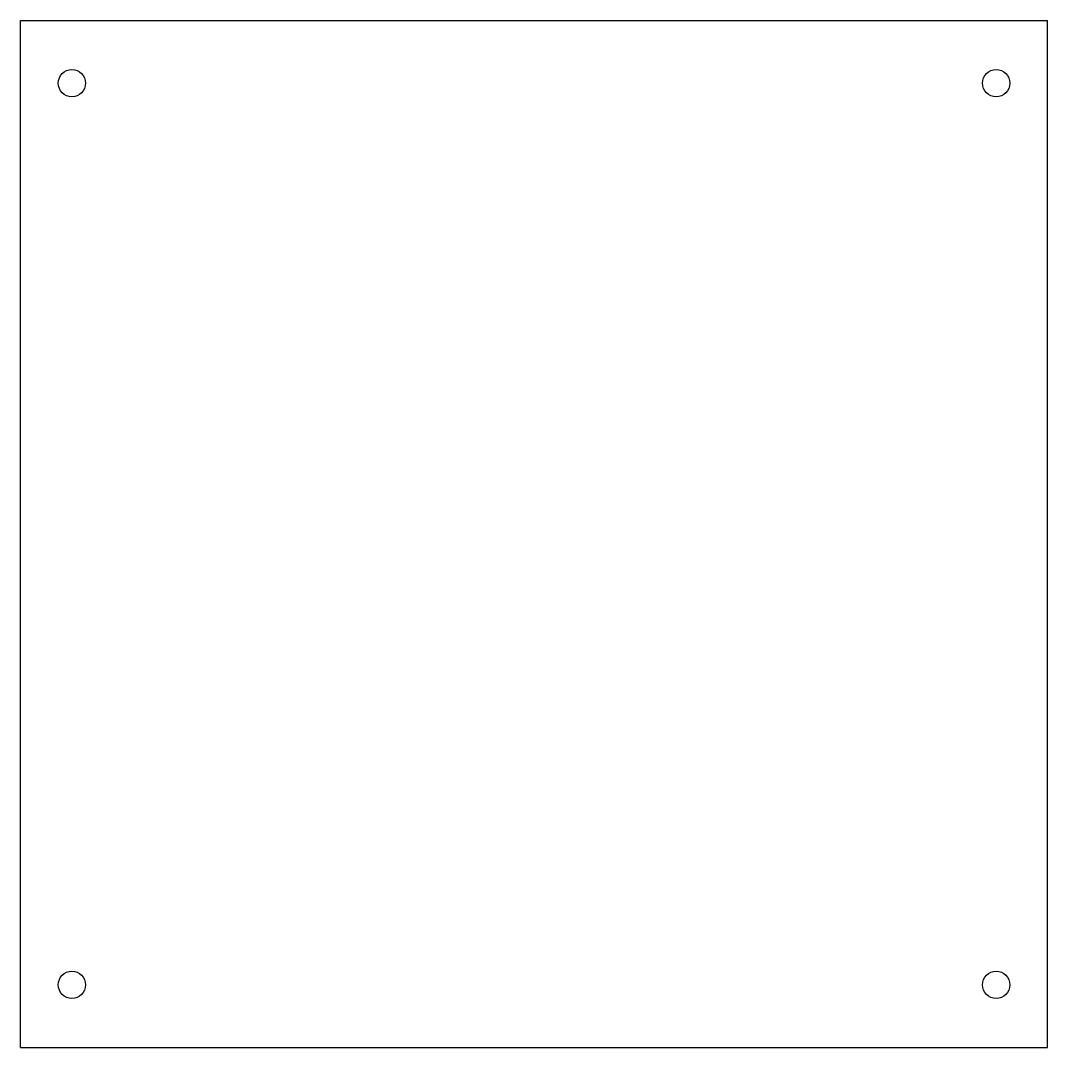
# Model space of a CAD drawing. Header units: inches. Extents: x 0 to 46.8, y 0 to 33.1.
# Drawn here: x 23.71 to 33.71, y 11.38 to 21.38 of the extents above; entities that cross this region are included whole.
import ezdxf

# ---------------------------------------------------------------- set-up
doc = ezdxf.new("R2010")
doc.units = ezdxf.units.IN
doc.header["$MEASUREMENT"] = 0

msp = doc.modelspace()

# ---------------------------------------------------------------- linework, layer by layer
at = {"color": 7, "linetype": 'Continuous'}
for p, q in [((23.713, 11.377), (23.713, 21.377)), ((23.713, 21.377), (33.713, 21.377)), ((33.713, 11.377), (33.713, 21.377)), ((23.713, 11.377), (33.713, 11.377))]:
    msp.add_line(p, q, dxfattribs=at)
for centre in [(24.213, 20.767), (33.213, 20.767), (33.213, 20.767), (24.213, 11.987), (33.213, 11.987)]:
    msp.add_circle(centre, 0.133, dxfattribs=at)

doc.saveas('drawing.dxf')
